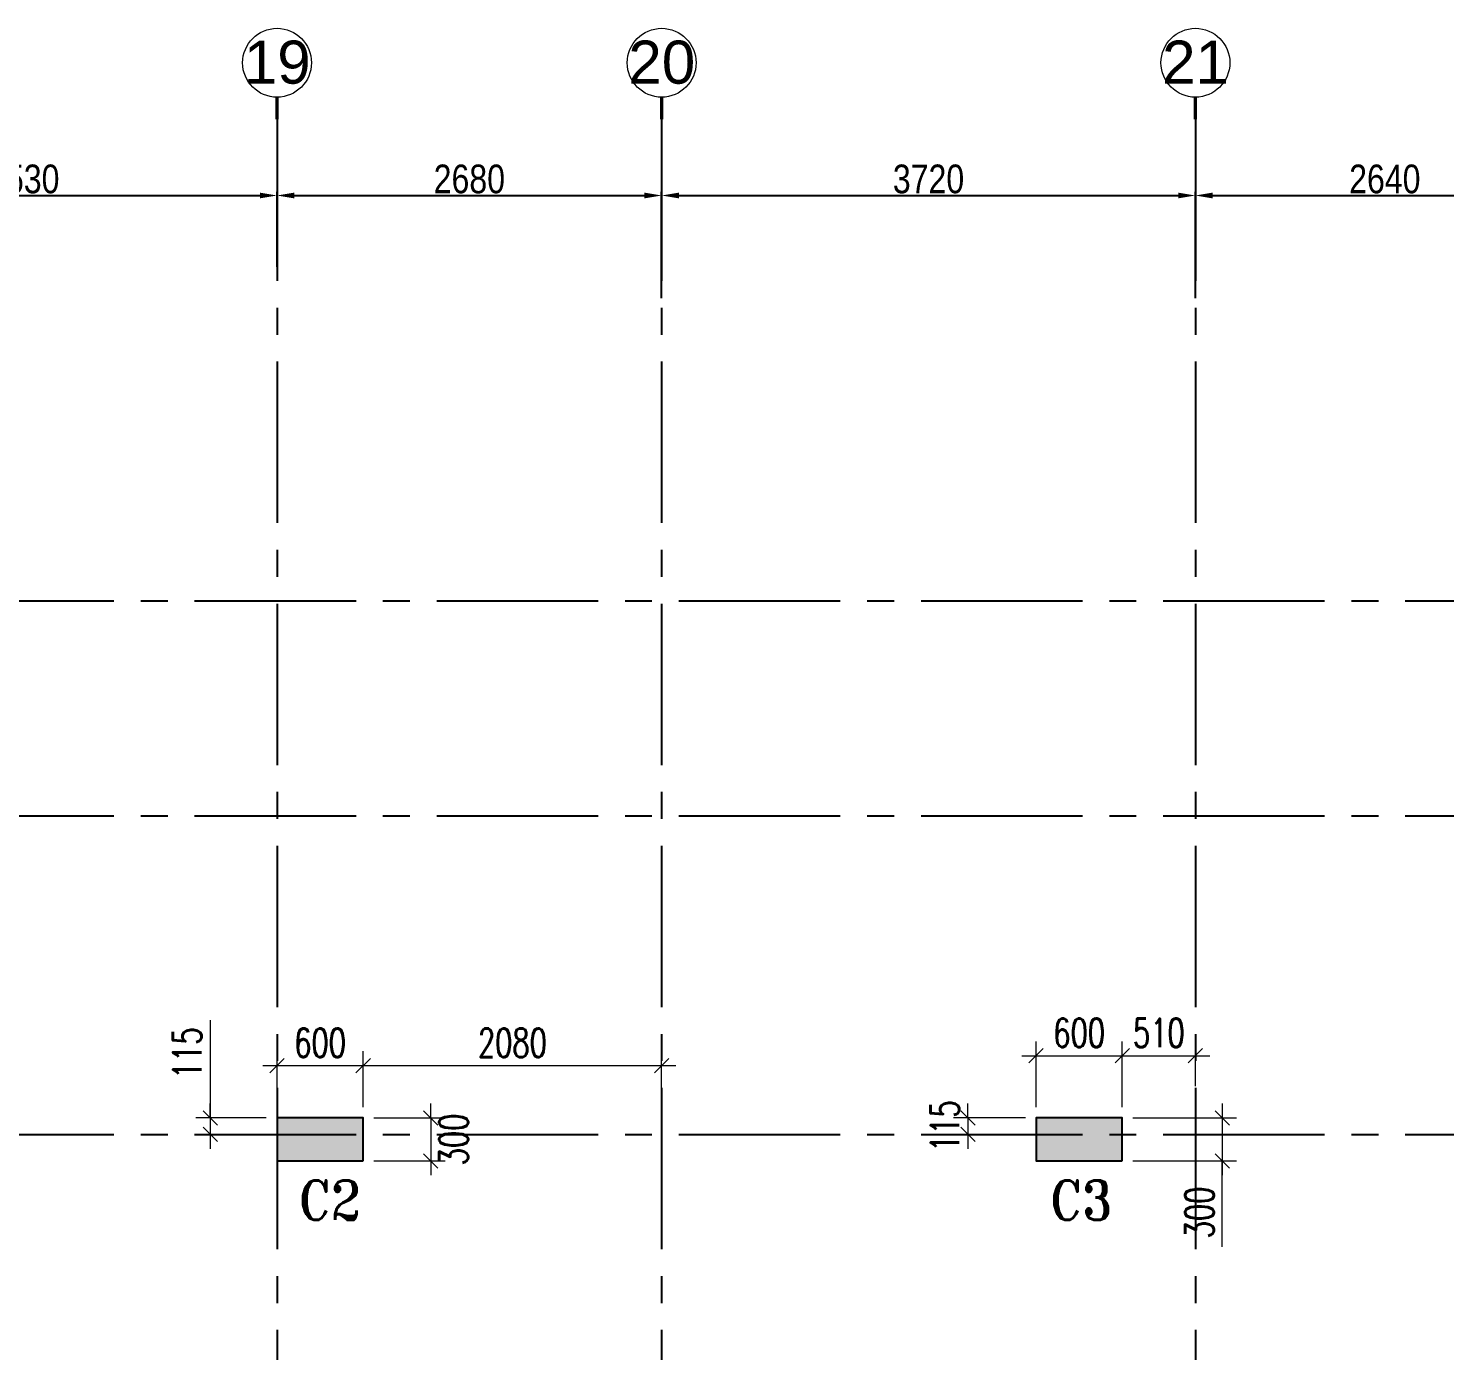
# Model space of a CAD drawing. Header units: millimetres. Extents: x 1123469 to 1752051, y -126924 to 196924.
# Drawn here: x 1393097 to 1402968, y -7816 to 1401 of the extents above; entities that cross this region are included whole.
import ezdxf
from ezdxf.enums import TextEntityAlignment as Align

# ---------------------------------------------------------------- set-up
doc = ezdxf.new("R2010")
doc.units = ezdxf.units.MM
doc.header["$LTSCALE"] = 500
doc.header["$MEASUREMENT"] = 0
doc.header["$PDMODE"] = 34
for name, pattern in [('CONTINOUS', [0]), ('DASHDOT', [1, 0.5, -0.25, 0, -0.25]), ('Site$0$CENTER2', [1.125, 0.75, -0.125, 0.125, -0.125])]:
    doc.linetypes.add(name, pattern=pattern)
doc.layers.get('Defpoints').update_dxf_attribs({"lineweight": 0})
for name, color, linetype, lineweight in [('COL. NO.', 1, 'DASHDOT', 15), ('CUT OUT', 1, 'Continuous', 13), ('dim-M', 1, 'Continuous', 15), ('GRID NO.', 7, 'Continuous', 20), ('TOWER COL HATCH', 253, 'Continuous', 20)]:
    doc.layers.add(name, color=color, linetype=linetype, lineweight=lineweight)
for name, color, linetype in [('GLASS', 5, 'Continuous'), ('GRID', 7, 'Continuous'), ('GRID DIM', 7, 'Continuous'), ('TOWER AREA COLUMN.', 6, 'Continuous')]:
    doc.layers.add(name, color=color, linetype=linetype)
doc.styles.add('2MM', font='romans.shx', dxfattribs={"width": 0.7})
doc.styles.add('D50', font='arial.ttf', dxfattribs={"width": 0.8})
doc.styles.add('ROMANT', font='romant__.ttf', dxfattribs={"width": 0.9, "height": 600})
doc.dimstyles.new('INNER DIM', dxfattribs={"dimtxt": 200, "dimasz": 120, "dimexe": 25, "dimexo": 25, "dimgap": 12, "dimtad": 1, "dimdec": 0, "dimrnd": 5, "dimzin": 0, "dimdsep": 46, "dimtxsty": 'D50', "dimcen": 0.09, "dimdle": 25, "dimclrt": 6, "dimadec": 0, "dimazin": 0, "dimtfac": 1, "dimtdec": 0, "dimtofl": 0, "dimtmove": 1, "dimatfit": 3, "dimfxl": 75, "dimtolj": 1, "dimtzin": 0, "dimarcsym": 0})
doc.dimstyles.new('RAJESH', dxfattribs={"dimtxt": 200, "dimasz": 180, "dimexe": 100, "dimexo": 250, "dimgap": 50, "dimtad": 2, "dimdec": 0, "dimzin": 1, "dimdsep": 46, "dimtxsty": '2MM', "dimblk": 'OBLIQUE', "dimcen": 0, "dimdle": 100, "dimclrd": 1, "dimclre": 1, "dimclrt": 3, "dimadec": 0, "dimazin": 0, "dimtfac": 1, "dimtdec": 0, "dimtix": 1, "dimtmove": 2, "dimatfit": 3, "dimfxl": 1, "dimtolj": 1, "dimlwd": -1, "dimarcsym": 0})

# ---------------------------------------------------------------- blocks, each defined once
blk = doc.blocks.new('GRID MARK')
at = {"layer": 'GRID NO.', "const_width": 50}
blk.add_lwpolyline([(0, -541), (0, -891)], dxfattribs=at)
at = {"layer": 'GRID NO.'}
blk.add_circle((0, 0), 541, dxfattribs=at)
at = {"layer": 'GRID NO.', "style": 'D50', "width": 0.8}
blk.add_attdef('Y1', text='', height=500, dxfattribs=at).set_placement((-33, -267), align=Align.CENTER)
blk = doc.blocks.new('*D24')
at = {"layer": 'Defpoints', "color": 0, "linetype": 'Continuous', "transparency": 16777216}
for p in [(1394830.6, 258393.3), (1391300.6, 258155.3), (1394830.6, 257871.3)]:
    blk.add_point(p, dxfattribs=at)
at = {"layer": 'GRID DIM', "color": 0, "linetype": 'Continuous', "lineweight": -2, "transparency": 16777216}
for p, q in [((1391300.6, 258180.3), (1391300.6, 258418.3)), ((1394830.6, 257896.3), (1394830.6, 258418.3))]:
    blk.add_line(p, q, dxfattribs=at)
at = {"layer": 'GRID DIM', "linetype": 'Continuous', "lineweight": -2, "transparency": 16777216}
blk.add_line((1391420.6, 258393.3), (1394710.6, 258393.3), dxfattribs=at)
at = {"layer": 'GRID DIM', "linetype": 'Continuous', "transparency": 16777216}
for points in [[(1391420.6, 258413.3), (1391420.6, 258373.3), (1391300.6, 258393.3)], [(1394710.6, 258413.3), (1394710.6, 258373.3), (1394830.6, 258393.3)]]:
    blk.add_solid(points, dxfattribs=at)
at = {"layer": 'GRID DIM', "linetype": 'Continuous', "transparency": 16777216, "insert": (1393065.6, 258507.5), "char_height": 200, "attachment_point": 5, "style": 'D50'}
blk.add_mtext('\\A1;3530', dxfattribs=at)
blk = doc.blocks.new('*D25')
at = {"layer": 'Defpoints', "color": 0, "linetype": 'Continuous', "transparency": 16777216}
for p in [(1397510.6, 258393.3), (1394830.6, 257871.3), (1397510.6, 257651.5)]:
    blk.add_point(p, dxfattribs=at)
at = {"layer": 'GRID DIM', "color": 0, "linetype": 'Continuous', "lineweight": -2, "transparency": 16777216}
for p, q in [((1394830.6, 257896.3), (1394830.6, 258418.3)), ((1397510.6, 257676.5), (1397510.6, 258418.3))]:
    blk.add_line(p, q, dxfattribs=at)
at = {"layer": 'GRID DIM', "linetype": 'Continuous', "lineweight": -2, "transparency": 16777216}
blk.add_line((1394950.6, 258393.3), (1397390.6, 258393.3), dxfattribs=at)
at = {"layer": 'GRID DIM', "linetype": 'Continuous', "transparency": 16777216}
for points in [[(1394950.6, 258413.3), (1394950.6, 258373.3), (1394830.6, 258393.3)], [(1397390.6, 258413.3), (1397390.6, 258373.3), (1397510.6, 258393.3)]]:
    blk.add_solid(points, dxfattribs=at)
at = {"layer": 'GRID DIM', "linetype": 'Continuous', "transparency": 16777216, "insert": (1396170.6, 258507.4), "char_height": 200, "attachment_point": 5, "style": 'D50'}
blk.add_mtext('\\A1;2680', dxfattribs=at)
blk = doc.blocks.new('*D26')
at = {"layer": 'Defpoints', "color": 0, "linetype": 'Continuous', "transparency": 16777216}
for p in [(1401230.6, 258393.3), (1397510.6, 257651.5), (1401230.6, 257651.5)]:
    blk.add_point(p, dxfattribs=at)
at = {"layer": 'GRID DIM', "color": 0, "linetype": 'Continuous', "lineweight": -2, "transparency": 16777216}
for p, q in [((1397510.6, 257676.5), (1397510.6, 258418.3)), ((1401230.6, 257676.5), (1401230.6, 258418.3))]:
    blk.add_line(p, q, dxfattribs=at)
at = {"layer": 'GRID DIM', "linetype": 'Continuous', "lineweight": -2, "transparency": 16777216}
blk.add_line((1397630.6, 258393.3), (1401110.6, 258393.3), dxfattribs=at)
at = {"layer": 'GRID DIM', "linetype": 'Continuous', "transparency": 16777216}
for points in [[(1397630.6, 258413.3), (1397630.6, 258373.3), (1397510.6, 258393.3)], [(1401110.6, 258413.3), (1401110.6, 258373.3), (1401230.6, 258393.3)]]:
    blk.add_solid(points, dxfattribs=at)
at = {"layer": 'GRID DIM', "linetype": 'Continuous', "transparency": 16777216, "insert": (1399370.6, 258507.5), "char_height": 200, "attachment_point": 5, "style": 'D50'}
blk.add_mtext('\\A1;3720', dxfattribs=at)
blk = doc.blocks.new('*D27')
at = {"layer": 'Defpoints', "color": 0, "linetype": 'Continuous', "transparency": 16777216}
for p in [(1403870.6, 258393.3), (1401230.6, 257651.5), (1403870.6, 257651.5)]:
    blk.add_point(p, dxfattribs=at)
at = {"layer": 'GRID DIM', "color": 0, "linetype": 'Continuous', "lineweight": -2, "transparency": 16777216}
for p, q in [((1401230.6, 257676.5), (1401230.6, 258418.3)), ((1403870.6, 257676.5), (1403870.6, 258418.3))]:
    blk.add_line(p, q, dxfattribs=at)
at = {"layer": 'GRID DIM', "linetype": 'Continuous', "lineweight": -2, "transparency": 16777216}
blk.add_line((1401350.6, 258393.3), (1403750.6, 258393.3), dxfattribs=at)
at = {"layer": 'GRID DIM', "linetype": 'Continuous', "transparency": 16777216}
for points in [[(1401350.6, 258413.3), (1401350.6, 258373.3), (1401230.6, 258393.3)], [(1403750.6, 258413.3), (1403750.6, 258373.3), (1403870.6, 258393.3)]]:
    blk.add_solid(points, dxfattribs=at)
at = {"layer": 'GRID DIM', "linetype": 'Continuous', "transparency": 16777216, "insert": (1402550.6, 258507.4), "char_height": 200, "attachment_point": 5, "style": 'D50'}
blk.add_mtext('\\A1;2640', dxfattribs=at)
blk = doc.blocks.new('3tgra')
at = {"layer": 'TOWER COL HATCH'}
h = blk.add_hatch(color=253, dxfattribs=at)
h.dxf.hatch_style = 1
h.paths.add_polyline_path([(1395430.6, 91121.7), (1395430.6, 91421.7), (1394830.6, 91421.7), (1394830.6, 91121.7)])
h = blk.add_hatch(color=253, dxfattribs=at)
h.dxf.hatch_style = 1
h.paths.add_polyline_path([(1400720.6, 91121.7), (1400720.6, 91421.7), (1400120.6, 91421.7), (1400120.6, 91121.7)])
at = {"layer": 'TOWER AREA COLUMN.', "color": 4}
for points in [[(1395430.6, 91121.7), (1395430.6, 91421.7), (1394830.6, 91421.7), (1394830.6, 91121.7)], [(1400720.6, 91121.7), (1400720.6, 91421.7), (1400120.6, 91421.7), (1400120.6, 91121.7)]]:
    blk.add_lwpolyline(points, close=True, dxfattribs=at)
blk = doc.blocks.new('_Oblique')
at = {"color": 0, "linetype": 'ByBlock', "lineweight": -2}
blk.add_line((-0.5, -0.5), (0.5, 0.5), dxfattribs=at)
blk = doc.blocks.new('*D1617')
at = {"layer": 'Defpoints', "color": 0, "ltscale": 100, "transparency": 16777216}
for p in [(1395430.6, 91786.1), (1394830.6, 91421.7), (1395430.6, 91421.7)]:
    blk.add_point(p, dxfattribs=at)
at = {"layer": 'dim-M', "color": 1, "lineweight": -2, "ltscale": 100, "transparency": 16777216}
for p, q in [((1394830.6, 91496.7), (1394830.6, 91886.1)), ((1395430.6, 91496.7), (1395430.6, 91886.1))]:
    blk.add_line(p, q, dxfattribs=at)
at = {"layer": 'dim-M', "color": 1, "ltscale": 100, "transparency": 16777216}
blk.add_line((1394730.6, 91786.1), (1395530.6, 91786.1), dxfattribs=at)
at = {"layer": 'dim-M', "color": 1, "ltscale": 100, "transparency": 16777216, "xscale": 100, "yscale": 100, "zscale": 100, "rotation": 180}
blk.add_blockref('_Oblique', (1394830.6, 91786.1), dxfattribs=at)
at = {"layer": 'dim-M', "color": 1, "ltscale": 100, "transparency": 16777216, "xscale": 100, "yscale": 100, "zscale": 100}
blk.add_blockref('_Oblique', (1395430.6, 91786.1), dxfattribs=at)
at = {"layer": 'dim-M', "color": 3, "ltscale": 100, "transparency": 16777216, "insert": (1395130.6, 91946.1), "char_height": 200, "attachment_point": 5, "style": '2MM'}
blk.add_mtext('\\A1;600', dxfattribs=at)
blk = doc.blocks.new('*D1618')
at = {"layer": 'Defpoints', "color": 0, "ltscale": 100, "transparency": 16777216}
for p in [(1395430.6, 91421.7), (1395430.6, 91121.7), (1395901.4, 91121.7)]:
    blk.add_point(p, dxfattribs=at)
at = {"layer": 'dim-M', "color": 1, "ltscale": 100, "transparency": 16777216}
for p, q in [((1395901.4, 91421.7), (1395901.4, 91521.7)), ((1395901.4, 91421.7), (1395901.4, 91121.7)), ((1395901.4, 91121.7), (1395901.4, 91021.7))]:
    blk.add_line(p, q, dxfattribs=at)
at = {"layer": 'dim-M', "color": 1, "lineweight": -2, "ltscale": 100, "transparency": 16777216}
for p, q in [((1395505.6, 91421.7), (1396001.4, 91421.7)), ((1395505.6, 91121.7), (1396001.4, 91121.7))]:
    blk.add_line(p, q, dxfattribs=at)
at = {"layer": 'dim-M', "color": 1, "ltscale": 100, "transparency": 16777216, "xscale": 100, "yscale": 100, "zscale": 100}
for p, rotation in [((1395901.4, 91421.7), 270), ((1395901.4, 91121.7), 90)]:
    blk.add_blockref('_Oblique', p, dxfattribs=dict(at, rotation=rotation))
at = {"layer": 'dim-M', "color": 3, "ltscale": 100, "transparency": 16777216, "insert": (1396061.4, 91271.7), "char_height": 200, "attachment_point": 5, "rotation": 90, "style": '2MM'}
blk.add_mtext('\\A1;300', dxfattribs=at)
blk = doc.blocks.new('*D1619')
at = {"layer": 'Defpoints', "color": 0, "ltscale": 100, "transparency": 16777216}
for p in [(1394830.6, 91421.7), (1394364.7, 91306.7), (1394830.6, 91306.7)]:
    blk.add_point(p, dxfattribs=at)
at = {"layer": 'dim-M', "color": 1, "ltscale": 100, "transparency": 16777216}
for p, q in [((1394364.7, 92102.7), (1394364.7, 91421.7)), ((1394364.7, 91421.7), (1394364.7, 91521.7)), ((1394364.7, 91421.7), (1394364.7, 91306.7)), ((1394364.7, 91421.7), (1394364.7, 91306.7)), ((1394364.7, 91306.7), (1394364.7, 91206.7))]:
    blk.add_line(p, q, dxfattribs=at)
at = {"layer": 'dim-M', "color": 1, "lineweight": -2, "ltscale": 100, "transparency": 16777216}
for p, q in [((1394755.6, 91421.7), (1394264.7, 91421.7)), ((1394755.6, 91306.7), (1394264.7, 91306.7))]:
    blk.add_line(p, q, dxfattribs=at)
at = {"layer": 'dim-M', "color": 1, "ltscale": 100, "transparency": 16777216, "xscale": 100, "yscale": 100, "zscale": 100}
for p, rotation in [((1394364.7, 91421.7), 270), ((1394364.7, 91306.7), 90)]:
    blk.add_blockref('_Oblique', p, dxfattribs=dict(at, rotation=rotation))
at = {"layer": 'dim-M', "color": 3, "ltscale": 100, "transparency": 16777216, "insert": (1394204.7, 91872.7), "char_height": 200, "attachment_point": 5, "rotation": 90, "style": '2MM'}
blk.add_mtext('\\A1;115', dxfattribs=at)
blk = doc.blocks.new('*D1620')
at = {"layer": 'Defpoints', "color": 0, "ltscale": 100, "transparency": 16777216}
for p in [(1397510.6, 91786.1), (1395430.6, 91421.7), (1397510.6, 91421.7)]:
    blk.add_point(p, dxfattribs=at)
at = {"layer": 'dim-M', "color": 1, "lineweight": -2, "ltscale": 100, "transparency": 16777216}
for p, q in [((1395430.6, 91496.7), (1395430.6, 91886.1)), ((1397510.6, 91496.7), (1397510.6, 91886.1))]:
    blk.add_line(p, q, dxfattribs=at)
at = {"layer": 'dim-M', "color": 1, "ltscale": 100, "transparency": 16777216}
blk.add_line((1395330.6, 91786.1), (1397610.6, 91786.1), dxfattribs=at)
at = {"layer": 'dim-M', "color": 1, "ltscale": 100, "transparency": 16777216, "xscale": 100, "yscale": 100, "zscale": 100, "rotation": 180}
blk.add_blockref('_Oblique', (1395430.6, 91786.1), dxfattribs=at)
at = {"layer": 'dim-M', "color": 1, "ltscale": 100, "transparency": 16777216, "xscale": 100, "yscale": 100, "zscale": 100}
blk.add_blockref('_Oblique', (1397510.6, 91786.1), dxfattribs=at)
at = {"layer": 'dim-M', "color": 3, "ltscale": 100, "transparency": 16777216, "insert": (1396470.6, 91946.1), "char_height": 200, "attachment_point": 5, "style": '2MM'}
blk.add_mtext('\\A1;2080', dxfattribs=at)
blk = doc.blocks.new('*D1621')
at = {"layer": 'Defpoints', "color": 0, "ltscale": 100, "transparency": 16777216}
for p in [(1400720.6, 91854.7), (1400120.6, 91421.7), (1400720.6, 91421.7)]:
    blk.add_point(p, dxfattribs=at)
at = {"layer": 'dim-M', "color": 1, "lineweight": -2, "ltscale": 100, "transparency": 16777216}
for p, q in [((1400120.6, 91496.7), (1400120.6, 91954.7)), ((1400720.6, 91496.7), (1400720.6, 91954.7))]:
    blk.add_line(p, q, dxfattribs=at)
at = {"layer": 'dim-M', "color": 1, "ltscale": 100, "transparency": 16777216}
blk.add_line((1400020.6, 91854.7), (1400820.6, 91854.7), dxfattribs=at)
at = {"layer": 'dim-M', "color": 1, "ltscale": 100, "transparency": 16777216, "xscale": 100, "yscale": 100, "zscale": 100, "rotation": 180}
blk.add_blockref('_Oblique', (1400120.6, 91854.7), dxfattribs=at)
at = {"layer": 'dim-M', "color": 1, "ltscale": 100, "transparency": 16777216, "xscale": 100, "yscale": 100, "zscale": 100}
blk.add_blockref('_Oblique', (1400720.6, 91854.7), dxfattribs=at)
at = {"layer": 'dim-M', "color": 3, "ltscale": 100, "transparency": 16777216, "insert": (1400420.6, 92014.7), "char_height": 200, "attachment_point": 5, "style": '2MM'}
blk.add_mtext('\\A1;600', dxfattribs=at)
blk = doc.blocks.new('*D1622')
at = {"layer": 'Defpoints', "color": 0, "ltscale": 100, "transparency": 16777216}
for p in [(1400720.6, 91421.7), (1400720.6, 91121.7), (1401418, 91121.7)]:
    blk.add_point(p, dxfattribs=at)
at = {"layer": 'dim-M', "color": 1, "ltscale": 100, "transparency": 16777216}
for p, q in [((1401418, 91521.7), (1401418, 91021.7)), ((1401418, 90522.9), (1401418, 91121.7))]:
    blk.add_line(p, q, dxfattribs=at)
at = {"layer": 'dim-M', "color": 1, "lineweight": -2, "ltscale": 100, "transparency": 16777216}
for p, q in [((1400795.6, 91421.7), (1401518, 91421.7)), ((1400795.6, 91121.7), (1401518, 91121.7))]:
    blk.add_line(p, q, dxfattribs=at)
at = {"layer": 'dim-M', "color": 1, "ltscale": 100, "transparency": 16777216, "xscale": 100, "yscale": 100, "zscale": 100}
for p, rotation in [((1401418, 91421.7), 90), ((1401418, 91121.7), 270)]:
    blk.add_blockref('_Oblique', p, dxfattribs=dict(at, rotation=rotation))
at = {"layer": 'dim-M', "color": 3, "ltscale": 100, "transparency": 16777216, "insert": (1401258, 90762.9), "char_height": 200, "attachment_point": 5, "rotation": 90, "style": '2MM'}
blk.add_mtext('\\A1;300', dxfattribs=at)
blk = doc.blocks.new('*D1623')
at = {"layer": 'Defpoints', "color": 0, "ltscale": 100, "transparency": 16777216}
for p in [(1400120.6, 91421.7), (1399645.1, 91306.7), (1400120.6, 91306.7)]:
    blk.add_point(p, dxfattribs=at)
at = {"layer": 'dim-M', "color": 1, "ltscale": 100, "transparency": 16777216}
for p, q in [((1399645.1, 91421.7), (1399645.1, 91521.7)), ((1399645.1, 91421.7), (1399645.1, 91306.7)), ((1399645.1, 91306.7), (1399645.1, 91206.7))]:
    blk.add_line(p, q, dxfattribs=at)
at = {"layer": 'dim-M', "color": 1, "lineweight": -2, "ltscale": 100, "transparency": 16777216}
for p, q in [((1400045.6, 91421.7), (1399545.1, 91421.7)), ((1400045.6, 91306.7), (1399545.1, 91306.7))]:
    blk.add_line(p, q, dxfattribs=at)
at = {"layer": 'dim-M', "color": 1, "ltscale": 100, "transparency": 16777216, "xscale": 100, "yscale": 100, "zscale": 100}
for p, rotation in [((1399645.1, 91421.7), 270), ((1399645.1, 91306.7), 90)]:
    blk.add_blockref('_Oblique', p, dxfattribs=dict(at, rotation=rotation))
at = {"layer": 'dim-M', "color": 3, "ltscale": 100, "transparency": 16777216, "insert": (1399485.1, 91364.2), "char_height": 200, "attachment_point": 5, "rotation": 90, "style": '2MM'}
blk.add_mtext('\\A1;115', dxfattribs=at)
blk = doc.blocks.new('*D1624')
at = {"layer": 'Defpoints', "color": 0, "ltscale": 100, "transparency": 16777216}
for p in [(1401230.6, 91854.7), (1401230.6, 91567.3), (1400720.6, 91421.7)]:
    blk.add_point(p, dxfattribs=at)
at = {"layer": 'dim-M', "color": 1, "lineweight": -2, "ltscale": 100, "transparency": 16777216}
for p, q in [((1400720.6, 91496.7), (1400720.6, 91954.7)), ((1401230.6, 91642.3), (1401230.6, 91954.7))]:
    blk.add_line(p, q, dxfattribs=at)
at = {"layer": 'dim-M', "color": 1, "ltscale": 100, "transparency": 16777216}
blk.add_line((1400620.6, 91854.7), (1401330.6, 91854.7), dxfattribs=at)
at = {"layer": 'dim-M', "color": 1, "ltscale": 100, "transparency": 16777216, "xscale": 100, "yscale": 100, "zscale": 100, "rotation": 180}
blk.add_blockref('_Oblique', (1400720.6, 91854.7), dxfattribs=at)
at = {"layer": 'dim-M', "color": 1, "ltscale": 100, "transparency": 16777216, "xscale": 100, "yscale": 100, "zscale": 100}
blk.add_blockref('_Oblique', (1401230.6, 91854.7), dxfattribs=at)
at = {"layer": 'dim-M', "color": 3, "ltscale": 100, "transparency": 16777216, "insert": (1400975.6, 92014.7), "char_height": 200, "attachment_point": 5, "style": '2MM'}
blk.add_mtext('\\A1;510', dxfattribs=at)
blk = doc.blocks.new('EEE')
at = {"layer": 'GRID', "color": 16, "linetype": 'Site$0$CENTER2', "ltscale": 3}
for points in [[(1394830.6, 258923.2), (1394830.6, 223711.9)], [(1397510.6, 258923.2), (1397510.6, 223711.9)], [(1401230.6, 258923.2), (1401230.6, 223711.9)], [(1363880.9, 255568.6), (1442964.5, 255568.6)], [(1363880.9, 254068.6), (1442964.5, 254068.6)], [(1363880.9, 251848.8), (1442964.5, 251848.8)]]:
    blk.add_lwpolyline(points, dxfattribs=at)
at = {"layer": 'GRID NO.'}
ref = blk.add_blockref('GRID MARK', (1394830.6, 259318.5), dxfattribs=dict(at, xscale=0.4435200000032785, yscale=0.4435200000032785, zscale=0.4435200000032785))
ref.add_attrib('Y1', '19', dxfattribs={"height": 300, "style": 'D50'}).set_placement((1394831.7, 259172.9), align=Align.CENTER)
ref = blk.add_blockref('GRID MARK', (1397510.6, 259318.5), dxfattribs=dict(at, xscale=0.4435200000032785, yscale=0.4435200000032785, zscale=0.4435200000032785))
ref.add_attrib('Y1', '20', dxfattribs={"height": 300, "style": 'D50'}).set_placement((1397511.7, 259172.9), align=Align.CENTER)
ref = blk.add_blockref('GRID MARK', (1401230.6, 259318.5), dxfattribs=dict(at, xscale=0.4435200000032785, yscale=0.4435200000032785, zscale=0.4435200000032785))
ref.add_attrib('Y1', '21', dxfattribs={"height": 300, "style": 'D50'}).set_placement((1401231.7, 259172.9), align=Align.CENTER)
at = {"layer": 'GRID DIM', "color": 0, "linetype": 'Continuous'}
for base, p1, p2, picture, middle in [((1394830.6, 258393.3), (1391300.6, 258155.3), (1394830.6, 257871.3), '*D24', (1393065.6, 258507.5)), ((1397510.6, 258393.3), (1394830.6, 257871.3), (1397510.6, 257651.5), '*D25', (1396170.6, 258507.4)), ((1401230.6, 258393.3), (1397510.6, 257651.5), (1401230.6, 257651.5), '*D26', (1399370.6, 258507.5)), ((1403870.6, 258393.3), (1401230.6, 257651.5), (1403870.6, 257651.5), '*D27', (1402550.6, 258507.4))]:
    dim = blk.add_linear_dim(base=base, p1=p1, p2=p2, dimstyle='INNER DIM', override={"dimclrd": 256, "dimclrt": 256}, dxfattribs=at)
    dim.commit()
    dim.dimension.update_dxf_attribs({"geometry": picture, "text_midpoint": middle})
blk = doc.blocks.new('G012')
at = {"layer": 'COL. NO.', "color": 4, "linetype": 'CONTINOUS', "style": 'ROMANT', "width": 0.9}
for s, p in [('C2', (1394981.8, 90711, 0)), ('C3', (1400216.8, 90711, 0))]:
    blk.add_text(s, height=275, dxfattribs=at).set_placement(p)
at = {"layer": 'dim-M', "ltscale": 100}
for base, p1, p2, picture, middle in [((1394364.7, 91306.7), (1394830.6, 91421.7), (1394830.6, 91306.7), '*D1619', (1394402, 91872.7)), ((1401418, 91121.7), (1400720.6, 91421.7), (1400720.6, 91121.7), '*D1622', (1401578, 90762.9))]:
    dim = blk.add_linear_dim(base=base, p1=p1, p2=p2, angle=90, dimstyle='RAJESH', override={"dimasz": 100, "dimexo": 75, "dimgap": 60, "dimtmove": 1}, dxfattribs=at)
    dim.commit()
    dim.dimension.update_dxf_attribs({"geometry": picture, "text_midpoint": middle, "dimtype": 128})
for base, p1, p2, picture, middle in [((1400720.6, 91854.7), (1400120.6, 91421.7), (1400720.6, 91421.7), '*D1621', (1400420.6, 92014.7)), ((1401230.6, 91854.7), (1400720.6, 91421.7), (1401230.6, 91567.3), '*D1624', (1400975.6, 92014.7)), ((1395430.6, 91786.1), (1394830.6, 91421.7), (1395430.6, 91421.7), '*D1617', (1395130.6, 91946.1)), ((1397510.6, 91786.1), (1395430.6, 91421.7), (1397510.6, 91421.7), '*D1620', (1396470.6, 91946.1))]:
    dim = blk.add_linear_dim(base=base, p1=p1, p2=p2, dimstyle='RAJESH', override={"dimasz": 100, "dimexo": 75, "dimgap": 60, "dimtmove": 1}, dxfattribs=at)
    dim.commit()
    dim.dimension.update_dxf_attribs({"geometry": picture, "text_midpoint": middle})
for base, p1, p2, picture, middle in [((1395901.4, 91121.7), (1395430.6, 91421.7), (1395430.6, 91121.7), '*D1618', (1396061.4, 91271.7)), ((1399645.1, 91306.7), (1400120.6, 91421.7), (1400120.6, 91306.7), '*D1623', (1399485.1, 91364.2))]:
    dim = blk.add_linear_dim(base=base, p1=p1, p2=p2, angle=90, dimstyle='RAJESH', override={"dimasz": 100, "dimexo": 75, "dimgap": 60, "dimtmove": 1}, dxfattribs=at)
    dim.commit()
    dim.dimension.update_dxf_attribs({"geometry": picture, "text_midpoint": middle})

msp = doc.modelspace()

# ---------------------------------------------------------------- block references
at = {"layer": 'CUT OUT', "color": 4}
msp.add_blockref('3tgra', (0, -97615.5), dxfattribs=at)
at = {"layer": 'dim-M', "color": 4}
msp.add_blockref('G012', (0, -97615.5), dxfattribs=at)
at = {"layer": 'GLASS', "color": 4}
msp.add_blockref('EEE', (0, -258157.5), dxfattribs=at)

doc.saveas('drawing.dxf')
